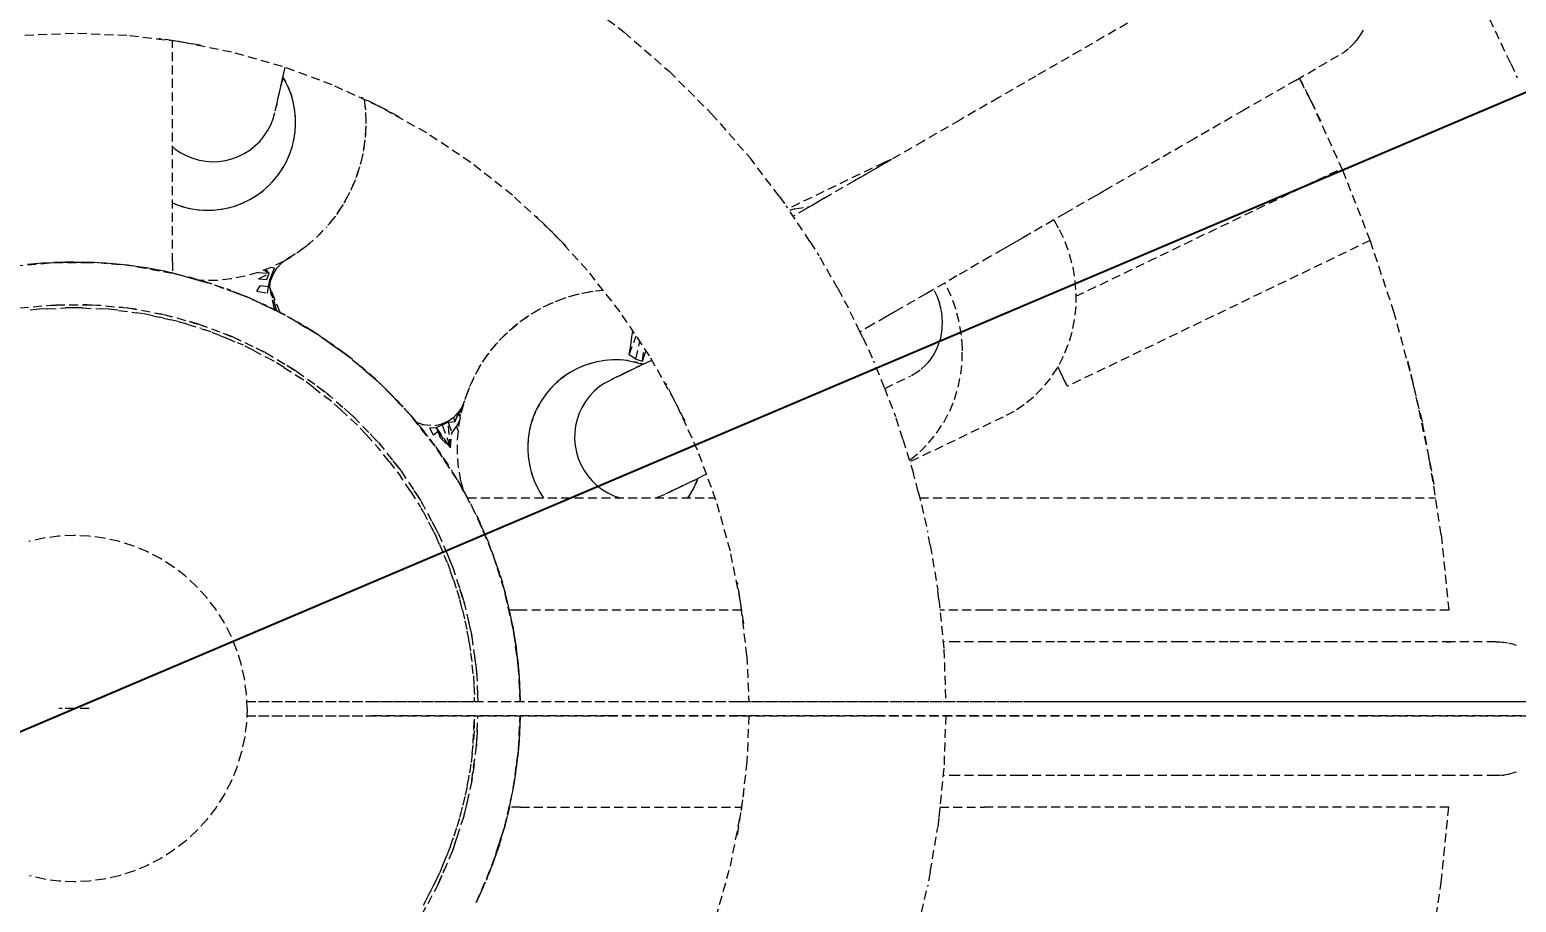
# Model space of a CAD drawing. Header units: millimetres. Extents: x -3111 to 2953, y -2449 to 2811.
# Drawn here: x 316.6 to 528, y 153.8 to 277.9 of the extents above; entities that cross this region are included whole.
import ezdxf

# ---------------------------------------------------------------- set-up
doc = ezdxf.new("R2010")
doc.units = ezdxf.units.MM
doc.linetypes.add('HIDDEN', pattern=[1.905, 1.27, -0.635])
for name, color, linetype in [('DIKOM_ЗОНА', 90, 'Continuous'), ('DIKOM_ОБЪЕКТ', 7, 'Continuous'), ('DIKOM_РАЗМЕР_ЗОНА', 7, 'Continuous'), ('DIKOM_РАЗМЕР_ОБЪЕКТА', 7, 'Continuous')]:
    doc.layers.add(name, color=color, linetype=linetype)
doc.styles.add('style1', font='arialbd.ttf', dxfattribs={"width": 0.8})
doc.dimstyles.new('1-50', dxfattribs={"dimtxt": 300, "dimasz": 200, "dimexe": 100, "dimexo": 0, "dimgap": 100, "dimtad": 1, "dimtxsty": 'style1', "dimcen": 200, "dimclrd": 7, "dimclre": 7, "dimclrt": 7, "dimadec": 1, "dimazin": 2, "dimtfac": 1, "dimtmove": 0, "dimatfit": 2, "dimfxl": 0, "dimlwd": 25, "dimlwe": 18, "dimarcsym": 0})

# ---------------------------------------------------------------- blocks, each defined once
blk = doc.blocks.new('*D0')
at = {"layer": 'Defpoints', "color": 0, "transparency": 16777216}
for p in [(1362.98, 623.05), (-717.19, -260.39)]:
    blk.add_point(p, dxfattribs=at)
at = {"layer": 'DIKOM_РАЗМЕР_ОБЪЕКТА', "color": 7, "lineweight": 25, "transparency": 16777216}
for p, q in [((1362.98, 623.05), (2780.32, 1224.99)), ((-533.11, -182.21), (1178.9, 544.87))]:
    blk.add_line(p, q, dxfattribs=at)
at = {"layer": 'DIKOM_РАЗМЕР_ОБЪЕКТА', "color": 7, "transparency": 16777216}
for points in [[(1165.87, 575.55), (1191.93, 514.19), (1362.98, 623.05)], [(-546.14, -151.53), (-520.08, -212.89), (-717.19, -260.39)]]:
    blk.add_solid(points, dxfattribs=at)
at = {"layer": 'DIKOM_РАЗМЕР_ОБЪЕКТА', "color": 7, "transparency": 16777216, "insert": (2050.93, 1228.64), "char_height": 300, "attachment_point": 5, "rotation": 23.0107, "style": 'style1'}
blk.add_mtext('{\\fArial|b0|i0|c204|p34;\\H1.16667x;∅2260}', dxfattribs=at)
blk = doc.blocks.new('*D1')
at = {"layer": 'Defpoints', "color": 0, "transparency": 16777216}
for p in [(302.22, 2811.22), (-2635.43, -2447.87), (386.74, -2447.87)]:
    blk.add_point(p, dxfattribs=at)
at = {"layer": 'DIKOM_РАЗМЕР_ЗОНА', "color": 7, "lineweight": 18, "transparency": 16777216}
for p, q in [((302.22, 2811.22), (-2735.43, 2811.22)), ((386.74, -2447.87), (-2735.43, -2447.87))]:
    blk.add_line(p, q, dxfattribs=at)
at = {"layer": 'DIKOM_РАЗМЕР_ЗОНА', "color": 7, "lineweight": 25, "transparency": 16777216}
blk.add_line((-2635.43, 2611.22), (-2635.43, -2247.87), dxfattribs=at)
at = {"layer": 'DIKOM_РАЗМЕР_ЗОНА', "color": 7, "transparency": 16777216}
for points in [[(-2668.76, 2611.22), (-2602.09, 2611.22), (-2635.43, 2811.22)], [(-2668.76, -2247.87), (-2602.09, -2247.87), (-2635.43, -2447.87)]]:
    blk.add_solid(points, dxfattribs=at)
at = {"layer": 'DIKOM_РАЗМЕР_ЗОНА', "color": 7, "transparency": 16777216, "insert": (-2914.13, 265.93), "char_height": 300, "attachment_point": 5, "rotation": 90, "style": 'style1'}
blk.add_mtext('{\\fArial|b0|i0|c204|p34;\\H1.16667x;5260}', dxfattribs=at)

msp = doc.modelspace()

# ---------------------------------------------------------------- linework, layer by layer
at = {"layer": 'DIKOM_ЗОНА', "color": 3, "lineweight": 15}
msp.add_circle((322.894, 181.327), 2629.975, dxfattribs=at)
at = {"layer": 'DIKOM_ОБЪЕКТ', "color": 7, "linetype": 'HIDDEN', "lineweight": 15}
for p, q in [((395.758, 281.614), (401.149, 277.514)), ((527.208, 273.058), (523.26, 281.476)), ((322.894, 277.326), (315.362, 277.03)), ((330.426, 277.03), (322.894, 277.326)), ((337.747, 276.164), (330.426, 277.03)), ((401.149, 277.514), (407.531, 271.95)), ((472.709, 278.782), (466.018, 274.918)), ((505.729, 276.915), (505.911, 277.178)), ((505.911, 277.178), (506.293, 277.787)), ((340.89, 275.666), (334.931, 276.61)), ((336.894, 244.826), (336.894, 276.265)), ((338.159, 276.095), (337.663, 276.174)), ((345.305, 274.674), (338.075, 276.112)), ((466.018, 274.918), (459.701, 271.271)), ((503.686, 274.795), (504.167, 275.181)), ((504.295, 275.295), (504.632, 275.614)), ((504.632, 275.614), (505.031, 276.037)), ((505.031, 276.037), (505.505, 276.613)), ((505.505, 276.613), (505.729, 276.915)), ((352.56, 272.628), (345.305, 274.674)), ((496.688, 270.706), (503.192, 274.457)), ((503.192, 274.457), (503.527, 274.679)), ((503.527, 274.679), (503.686, 274.795)), ((527.208, 273.058), (528.15, 271.028)), ((352.314, 269.776), (352.523, 270.691)), ((352.422, 270.249), (352.621, 271.121)), ((352.547, 270.794), (352.472, 270.467)), ((352.523, 270.691), (352.745, 271.665)), ((359.632, 270.019), (352.56, 272.628)), ((352.898, 270.662), (352.621, 271.121)), ((352.745, 271.665), (352.934, 272.49)), ((352.778, 270.861), (353.035, 270.383)), ((353.377, 269.682), (352.898, 270.662)), ((407.531, 271.95), (413.518, 265.963)), ((459.701, 271.271), (454.41, 268.216)), ((496.688, 270.706), (489.262, 266.418)), ((498.774, 267.816), (497.125, 270.958)), ((500.279, 264.799), (497.188, 270.994)), ((351.959, 268.219), (352.126, 268.951)), ((352.126, 268.951), (352.314, 269.776)), ((352.422, 270.249), (352.365, 270)), ((352.472, 270.467), (352.416, 270.223)), ((353.273, 269.895), (353.491, 269.388)), ((353.769, 268.665), (353.377, 269.682)), ((353.684, 268.886), (353.857, 268.36)), ((354.071, 267.617), (353.769, 268.665)), ((366.327, 266.932), (359.632, 270.019)), ((351.532, 266.348), (351.598, 266.64)), ((351.587, 266.59), (351.678, 266.986)), ((351.598, 266.64), (351.695, 267.064)), ((351.74, 267.261), (351.678, 266.986)), ((351.695, 267.064), (351.78, 267.434)), ((351.78, 267.434), (351.959, 268.219)), ((354.131, 267.313), (354.006, 267.844)), ((354.281, 266.547), (354.071, 267.617)), ((354.313, 266.238), (354.236, 266.774)), ((354.396, 265.462), (354.281, 266.547)), ((369.162, 265.488), (363.787, 268.227)), ((364.181, 267.921), (364.376, 266.085)), ((364.232, 267.441), (364.314, 266.867)), ((364.314, 266.867), (364.335, 266.478)), ((366.695, 266.742), (366.251, 266.967)), ((373.054, 263.18), (366.621, 266.782)), ((454.41, 268.216), (448.864, 265.015)), ((489.262, 266.418), (482.201, 262.342)), ((498.972, 267.411), (498.698, 267.96)), ((503.348, 257.83), (498.932, 267.499)), ((350.438, 263.5), (350.876, 264.335)), ((350.876, 264.335), (351.224, 265.211)), ((351.224, 265.211), (351.474, 266.092)), ((354.342, 263.284), (354.416, 264.372)), ((354.402, 265.149), (354.372, 265.695)), ((354.395, 264.064), (354.412, 264.605)), ((354.416, 264.372), (354.396, 265.462)), ((364.376, 266.085), (364.413, 264.123)), ((364.387, 265.488), (364.419, 264.892)), ((364.419, 264.892), (364.406, 264.506)), ((413.518, 265.963), (419.083, 259.581)), ((448.864, 265.015), (443.707, 262.037)), ((349.312, 261.99), (349.914, 262.715)), ((349.914, 262.715), (350.438, 263.5)), ((353.91, 261.148), (354.172, 262.207)), ((354.098, 261.906), (354.208, 262.437)), ((354.172, 262.207), (354.342, 263.284)), ((354.293, 262.977), (354.358, 263.516)), ((364.279, 262.164), (363.974, 260.225)), ((364.413, 264.123), (364.279, 262.164)), ((364.351, 262.916), (364.305, 262.543)), ((364.372, 263.517), (364.351, 262.916)), ((379.322, 258.992), (373.054, 263.18)), ((482.201, 262.342), (475.509, 258.478)), ((336.894, 261.233), (337.308, 260.888)), ((337.308, 260.888), (338.092, 260.364)), ((338.092, 260.364), (338.926, 259.924)), ((346.253, 259.827), (347.099, 260.244)), ((347.099, 260.244), (347.896, 260.748)), ((347.896, 260.748), (348.637, 261.332)), ((348.637, 261.332), (349.312, 261.99)), ((353.114, 259.12), (353.556, 260.117)), ((353.432, 259.837), (353.631, 260.336)), ((353.556, 260.117), (353.91, 261.148)), ((353.809, 260.854), (353.966, 261.375)), ((363.974, 260.225), (363.502, 258.32)), ((364.109, 260.954), (364.032, 260.593)), ((364.183, 261.556), (364.109, 260.954)), ((443.707, 262.037), (438.942, 259.286)), ((338.926, 259.924), (339.802, 259.574)), ((339.802, 259.574), (340.709, 259.318)), ((340.709, 259.318), (341.638, 259.158)), ((341.638, 259.158), (342.58, 259.096)), ((342.58, 259.096), (343.522, 259.133)), ((343.522, 259.133), (344.455, 259.268)), ((344.455, 259.268), (345.369, 259.5)), ((345.369, 259.5), (346.253, 259.827)), ((351.978, 257.261), (352.586, 258.166)), ((352.411, 257.905), (352.7, 258.371)), ((352.586, 258.166), (353.114, 259.12)), ((352.963, 258.848), (353.208, 259.332)), ((363.502, 258.32), (362.865, 256.463)), ((363.696, 259.02), (363.59, 258.677)), ((363.824, 259.619), (363.696, 259.02)), ((385.242, 254.325), (379.322, 258.992)), ((423.182, 254.189), (419.083, 259.581)), ((438.107, 258.982), (424.475, 252.417)), ((438.021, 258.754), (433.902, 256.376)), ((438.942, 259.286), (434.573, 256.764)), ((439.126, 259.392), (438.107, 258.982)), ((439.179, 259.422), (438.447, 259)), ((465.38, 239.954), (503.195, 258.165)), ((475.509, 258.478), (469.193, 254.831)), ((350.295, 255.417), (350.702, 255.799)), ((350.536, 255.627), (351.292, 256.413)), ((351.076, 256.188), (351.438, 256.593)), ((351.292, 256.413), (351.978, 257.261)), ((351.782, 257.018), (352.11, 257.457)), ((362.865, 256.463), (362.069, 254.669)), ((362.605, 255.878), (362.37, 255.299)), ((363.115, 257.13), (362.982, 256.804)), ((363.295, 257.718), (363.115, 257.13)), ((433.902, 256.376), (430.603, 254.472)), ((507.275, 247.81), (503.348, 257.83)), ((346.919, 253.227), (347.898, 253.706)), ((347.621, 253.57), (348.096, 253.825)), ((347.898, 253.706), (348.832, 254.269)), ((348.569, 254.11), (349.02, 254.405)), ((348.832, 254.269), (349.714, 254.911)), ((349.461, 254.727), (349.894, 255.067)), ((349.714, 254.911), (350.536, 255.627)), ((362.069, 254.669), (361.119, 252.951)), ((361.755, 254.102), (361.467, 253.54)), ((362.37, 255.299), (362.211, 254.989)), ((390.651, 249.326), (385.242, 254.325)), ((423.182, 254.189), (424.199, 252.835)), ((429.592, 253.888), (426.386, 252.036)), ((430.603, 254.472), (427.036, 252.412)), ((469.83, 255.2), (463.901, 251.776)), ((469.193, 254.831), (468.209, 254.264)), ((336.894, 253.251), (337.353, 253.048)), ((337.065, 253.176), (337.577, 252.971)), ((337.353, 253.048), (338.385, 252.694)), ((338.085, 252.797), (338.617, 252.637)), ((338.385, 252.694), (339.443, 252.431)), ((339.135, 252.508), (339.678, 252.395)), ((339.443, 252.431), (340.521, 252.262)), ((340.211, 252.311), (340.754, 252.246)), ((340.521, 252.262), (341.608, 252.187)), ((341.297, 252.209), (341.842, 252.192)), ((341.608, 252.187), (342.699, 252.208)), ((342.39, 252.202), (342.93, 252.233)), ((342.699, 252.208), (343.783, 252.323)), ((343.474, 252.29), (344.013, 252.368)), ((343.783, 252.323), (344.853, 252.533)), ((344.544, 252.472), (345.081, 252.598)), ((344.853, 252.533), (345.901, 252.835)), ((345.6, 252.748), (346.122, 252.919)), ((345.901, 252.835), (346.919, 253.227)), ((346.627, 253.114), (347.128, 253.329)), ((361.119, 252.951), (360.024, 251.323)), ((360.413, 251.867), (360.21, 251.6)), ((360.754, 252.408), (360.413, 251.867)), ((361.467, 253.54), (361.287, 253.255)), ((427.56, 247.749), (424.199, 252.835)), ((425.387, 252.401), (424.634, 252.176)), ((427.036, 252.412), (425.185, 251.343)), ((425.387, 252.401), (427.219, 252.695)), ((427.219, 252.695), (427.566, 252.718)), ((463.901, 251.776), (457.704, 248.198)), ((357.429, 248.382), (358.79, 249.796)), ((360.024, 251.323), (358.79, 249.796)), ((359.216, 250.293), (358.998, 250.053)), ((359.609, 250.81), (359.216, 250.293)), ((392.905, 247.071), (388.639, 251.337)), ((462.233, 250.813), (463.021, 249.45)), ((463.021, 249.45), (463.798, 247.753)), ((355.949, 247.092), (357.429, 248.382)), ((356.432, 247.489), (356.186, 247.299)), ((356.916, 247.935), (356.432, 247.489)), ((357.886, 248.829), (357.653, 248.615)), ((358.323, 249.31), (357.886, 248.829)), ((390.95, 249.022), (390.59, 249.382)), ((395.894, 243.673), (390.894, 249.082)), ((427.56, 247.749), (428.843, 245.755)), ((458.356, 248.575), (453.199, 245.597)), ((457.704, 248.198), (454.133, 246.137)), ((463.798, 247.753), (464.435, 245.949)), ((507.239, 247.903), (464.147, 227.151)), ((510.646, 237.589), (507.275, 247.81)), ((354.362, 245.937), (352.681, 244.923)), ((353.199, 245.215), (353.765, 245.577)), ((355.949, 247.092), (354.362, 245.937)), ((354.611, 246.118), (354.865, 246.281)), ((355.393, 246.687), (354.865, 246.281)), ((431.524, 241.045), (428.843, 245.755)), ((453.199, 245.597), (448.434, 242.846)), ((464.435, 245.949), (464.921, 244.084)), ((314.379, 244.252), (320.037, 244.76)), ((317.347, 244.584), (316.307, 244.484)), ((318.425, 244.669), (317.347, 244.584)), ((319.521, 244.737), (318.425, 244.669)), ((319.521, 244.737), (320.053, 244.761)), ((325.751, 244.76), (320.037, 244.76)), ((320.628, 244.786), (320.053, 244.761)), ((320.053, 244.761), (325.735, 244.761)), ((325.735, 244.761), (320.053, 244.761)), ((321.675, 244.826), (320.628, 244.786)), ((321.753, 244.816), (320.628, 244.786)), ((322.894, 244.826), (321.753, 244.816)), ((322.894, 244.826), (324.04, 244.816)), ((325.168, 244.786), (324.04, 244.816)), ((325.168, 244.786), (325.735, 244.761)), ((331.41, 244.252), (325.735, 244.761)), ((326.278, 244.736), (325.735, 244.761)), ((331.41, 244.252), (325.751, 244.76)), ((327.375, 244.668), (326.278, 244.736)), ((328.454, 244.582), (327.375, 244.668)), ((329.495, 244.482), (328.454, 244.582)), ((330.498, 244.369), (329.495, 244.482)), ((331.463, 244.245), (330.498, 244.369)), ((332.363, 244.116), (331.463, 244.245)), ((331.885, 244.166), (337.027, 243.23)), ((337.017, 243.235), (331.885, 244.166)), ((337.017, 243.235), (331.885, 244.166)), ((333.194, 243.985), (332.363, 244.116)), ((333.961, 243.855), (333.194, 243.985)), ((334.644, 243.729), (333.961, 243.855)), ((335.24, 243.614), (334.644, 243.729)), ((335.753, 243.511), (335.24, 243.614)), ((336.172, 243.423), (335.753, 243.511)), ((336.493, 243.353), (336.172, 243.423)), ((336.722, 243.303), (336.493, 243.353)), ((336.894, 244.826), (336.895, 243.264)), ((342.517, 241.718), (337.017, 243.235)), ((342.194, 241.82), (337.017, 243.235)), ((337.027, 243.23), (342.517, 241.718)), ((337.473, 243.111), (339.319, 242.663)), ((349.086, 243.355), (347.2, 242.812)), ((350.918, 244.061), (349.086, 243.355)), ((349.096, 243.359), (350.654, 243.223)), ((349.136, 242.436), (350.654, 243.223)), ((350.654, 243.223), (349.855, 243.651)), ((350.654, 243.223), (350.188, 243.78)), ((350.324, 242.325), (350.654, 243.223)), ((350.754, 242.279), (351.1, 243.174)), ((350.898, 242.263), (351.249, 243.156)), ((352.681, 244.923), (350.918, 244.061)), ((350.955, 244.079), (351.405, 244.02)), ((351.1, 243.174), (351.405, 244.02)), ((351.249, 243.156), (351.765, 243.966)), ((352.425, 244.662), (351.765, 243.966)), ((352.227, 244.701), (352.425, 244.662)), ((353.199, 245.215), (352.425, 244.662)), ((400.56, 237.754), (395.894, 243.673)), ((464.921, 244.084), (465.243, 242.208)), ((341.732, 241.965), (339.319, 242.663)), ((339.882, 242.452), (341.732, 241.965)), ((341.359, 242.19), (340.828, 242.227)), ((343.322, 242.227), (341.359, 242.19)), ((341.732, 241.965), (342.03, 241.865)), ((341.732, 241.965), (341.953, 241.886)), ((342.194, 241.82), (342.467, 241.732)), ((347.847, 239.715), (342.517, 241.718)), ((342.894, 241.576), (347.342, 239.931)), ((342.97, 241.548), (344.615, 240.995)), ((345.274, 242.435), (343.322, 242.227)), ((346.976, 240.083), (344.615, 240.995)), ((347.2, 242.812), (345.274, 242.435)), ((348.914, 240.691), (349.431, 241.486)), ((349.136, 242.436), (350.324, 242.325)), ((349.431, 241.486), (350.58, 241.339)), ((350.398, 240.424), (350.58, 241.339)), ((350.58, 241.339), (350.754, 242.279)), ((350.723, 241.318), (350.898, 242.263)), ((352.217, 237.644), (350.723, 241.318)), ((352.211, 237.647), (350.723, 241.318)), ((351.742, 237.887), (350.723, 241.318)), ((350.723, 241.318), (351.742, 237.887)), ((350.723, 241.318), (351.251, 238.548)), ((350.723, 241.318), (351.251, 238.548)), ((431.524, 241.045), (432.993, 238.374)), ((448.434, 242.846), (444.065, 240.324)), ((446.872, 241.673), (446.754, 241.877)), ((447.648, 239.976), (446.872, 241.673)), ((465.243, 242.208), (465.388, 240.367)), ((347.848, 239.717), (345.025, 240.776)), ((347.848, 239.717), (345.025, 240.776)), ((345.514, 240.608), (346.976, 240.083)), ((346.976, 240.083), (347.208, 239.981)), ((347.848, 239.717), (347.342, 239.931)), ((352.992, 237.239), (347.847, 239.715)), ((352.992, 237.239), (347.848, 239.717)), ((347.848, 239.717), (352.317, 237.596)), ((348.308, 239.499), (349.717, 238.882)), ((348.914, 240.691), (350.398, 240.424)), ((352.043, 237.739), (349.717, 238.882)), ((389.663, 238.446), (391.447, 239.265)), ((390.17, 238.679), (390.674, 238.933)), ((390.674, 238.933), (391.067, 239.09)), ((391.447, 239.265), (393.296, 239.925)), ((391.976, 239.454), (392.497, 239.662)), ((392.497, 239.662), (392.897, 239.783)), ((393.296, 239.925), (395.195, 240.421)), ((393.838, 240.066), (394.376, 240.229)), ((394.376, 240.229), (394.791, 240.315)), ((395.195, 240.421), (397.13, 240.75)), ((395.744, 240.514), (396.297, 240.629)), ((396.297, 240.629), (396.716, 240.679)), ((397.13, 240.75), (398.134, 240.831)), ((397.688, 240.795), (398.122, 240.847)), ((444.065, 240.324), (439.419, 237.641)), ((445.236, 240.783), (445.455, 240.33)), ((445.455, 240.33), (445.654, 239.917)), ((445.659, 239.906), (445.987, 239.001)), ((446.226, 238.06), (445.991, 238.99)), ((448.285, 238.172), (447.648, 239.976)), ((465.388, 240.367), (465.353, 238.515)), ((315.184, 238.306), (320.307, 238.766)), ((317.927, 238.11), (316.662, 237.964)), ((319.08, 238.185), (317.927, 238.11)), ((319.079, 238.185), (321.699, 238.299)), ((319.132, 238.661), (321.556, 238.766)), ((320.307, 238.766), (325.481, 238.766)), ((322.895, 238.327), (321.696, 238.299)), ((324.093, 238.299), (322.895, 238.327)), ((324.092, 238.299), (325.988, 238.216)), ((326.651, 238.661), (324.229, 238.766)), ((325.481, 238.766), (330.605, 238.306)), ((325.989, 238.216), (326.715, 238.185)), ((327.863, 238.11), (326.709, 238.185)), ((329.127, 237.964), (327.863, 238.11)), ((329.248, 237.948), (331.728, 237.621)), ((331.719, 238.104), (329.301, 238.423)), ((330.605, 238.306), (335.692, 237.381)), ((332.793, 237.461), (331.723, 237.622)), ((334.122, 237.188), (332.793, 237.461)), ((334.118, 237.189), (335.074, 236.977)), ((334.354, 237.625), (336.692, 237.106)), ((335.614, 236.857), (335.074, 236.977)), ((335.614, 236.857), (336.677, 236.622)), ((335.692, 237.381), (340.663, 236.012)), ((351.035, 238.205), (352.043, 237.739)), ((351.667, 237.923), (351.251, 238.548)), ((351.667, 237.923), (351.251, 238.548)), ((352.965, 237.252), (352.317, 237.596)), ((357.868, 234.325), (352.992, 237.239)), ((353.155, 237.141), (357.09, 234.832)), ((353.424, 236.984), (354.642, 236.318)), ((386.342, 236.36), (387.957, 237.475)), ((386.804, 236.679), (387.253, 237.015)), ((387.253, 237.015), (387.61, 237.236)), ((387.957, 237.475), (389.663, 238.446)), ((388.442, 237.751), (388.922, 238.049)), ((388.922, 238.049), (389.3, 238.24)), ((404.748, 231.486), (400.56, 237.754)), ((434.674, 234.902), (432.993, 238.374)), ((440.095, 238.032), (436.527, 235.972)), ((439.419, 237.641), (437.744, 236.675)), ((446.292, 237.62), (446.23, 238.049)), ((446.368, 237.103), (446.292, 237.62)), ((446.411, 236.142), (446.37, 237.091)), ((448.771, 236.307), (448.285, 238.172)), ((465.353, 238.515), (465.147, 236.645)), ((513.387, 227.436), (510.646, 237.589)), ((337.647, 236.385), (336.679, 236.621)), ((339.002, 235.984), (337.647, 236.385)), ((338.995, 235.986), (340.781, 235.423)), ((339.281, 236.392), (341.612, 235.655)), ((340.663, 236.012), (345.49, 234.198)), ((340.974, 235.362), (340.781, 235.423)), ((341.033, 235.343), (341.494, 235.198)), ((342.39, 234.889), (341.499, 235.196)), ((343.753, 234.347), (342.39, 234.889)), ((344.093, 234.723), (346.316, 233.8)), ((356.904, 234.95), (354.642, 236.318)), ((357.878, 234.32), (355.651, 235.65)), ((357.878, 234.32), (355.651, 235.65)), ((356.229, 235.337), (356.904, 234.95)), ((357.878, 234.32), (357.09, 234.832)), ((383.434, 233.728), (384.831, 235.107)), ((384.217, 234.531), (384.531, 234.812)), ((384.831, 235.107), (386.342, 236.36)), ((385.26, 235.464), (385.681, 235.839)), ((385.681, 235.839), (386.019, 236.092)), ((402.192, 233.837), (402.329, 234.766)), ((402.329, 234.766), (402.37, 235.046)), ((436.527, 235.972), (434.674, 234.902)), ((435.059, 234.107), (434.674, 234.902)), ((446.2, 234.25), (446.271, 234.678)), ((446.271, 234.678), (446.354, 235.175)), ((446.355, 235.187), (446.383, 235.647)), ((446.383, 235.647), (446.412, 236.129)), ((449.093, 234.431), (448.771, 236.307)), ((464.778, 234.805), (464.254, 233.043)), ((465.147, 236.645), (464.778, 234.805)), ((343.758, 234.345), (344.622, 233.987)), ((344.623, 233.986), (345.862, 233.473)), ((345.49, 234.198), (350.148, 231.956)), ((346.984, 232.987), (346.173, 233.345)), ((348.368, 232.286), (346.984, 232.987)), ((348.758, 232.625), (350.902, 231.506)), ((362.491, 230.966), (357.868, 234.325)), ((357.878, 234.32), (361.586, 231.676)), ((362.483, 230.973), (357.878, 234.32)), ((362.483, 230.973), (357.878, 234.32)), ((358.294, 234.024), (359.305, 233.35)), ((361.481, 231.756), (359.305, 233.35)), ((382.163, 232.232), (383.434, 233.728)), ((382.526, 232.659), (382.873, 233.101)), ((382.873, 233.101), (383.158, 233.404)), ((383.837, 234.126), (384.217, 234.531)), ((401.866, 231.619), (402.851, 234.325)), ((401.956, 232.233), (402.067, 232.982)), ((402.067, 232.982), (402.192, 233.837)), ((402.806, 231.032), (403.377, 233.537)), ((403.769, 230.713), (403.982, 232.633)), ((435.059, 234.107), (436.629, 230.728)), ((445.602, 232.475), (445.764, 232.881)), ((445.764, 232.881), (445.945, 233.331)), ((445.975, 233.441), (446.198, 234.239)), ((449.238, 232.59), (449.093, 234.431)), ((449.23, 232.19), (449.238, 232.59)), ((464.254, 233.043), (463.58, 231.395)), ((348.359, 232.29), (350.57, 231.139)), ((350.148, 231.956), (354.564, 229.317)), ((351.395, 230.691), (350.691, 231.077)), ((352.777, 229.834), (351.395, 230.691)), ((361.124, 232.005), (361.481, 231.756)), ((362.483, 230.973), (361.586, 231.676)), ((366.77, 227.229), (362.491, 230.966)), ((362.522, 230.939), (365.811, 228.126)), ((362.852, 230.657), (363.705, 229.973)), ((380.035, 228.938), (381.027, 230.632)), ((381.027, 230.632), (382.163, 232.232)), ((381.346, 231.081), (381.659, 231.559)), ((381.659, 231.559), (381.924, 231.894)), ((396.537, 230.446), (396.028, 230.292)), ((397.298, 230.644), (396.243, 230.369)), ((397.601, 230.696), (397.078, 230.587)), ((398.373, 230.827), (397.298, 230.644)), ((398.684, 230.852), (398.143, 230.788)), ((399.46, 230.916), (398.373, 230.827)), ((399.771, 230.914), (399.229, 230.897)), ((400.551, 230.909), (399.46, 230.916)), ((400.855, 230.88), (400.32, 230.91)), ((401.637, 230.807), (400.551, 230.909)), ((401.938, 230.752), (401.409, 230.828)), ((401.637, 230.807), (402.709, 230.611)), ((401.866, 231.619), (401.956, 232.233)), ((402.806, 231.032), (401.866, 231.619)), ((403.012, 230.528), (402.481, 230.653)), ((402.709, 230.611), (403.761, 230.322)), ((402.806, 231.032), (403.769, 230.713)), ((403.426, 230.097), (404.345, 230.54)), ((403.769, 230.713), (403.906, 231.153)), ((403.906, 231.153), (404.091, 231.745)), ((404.091, 231.745), (404.245, 232.238)), ((404.345, 230.54), (405.08, 230.894)), ((408.35, 225.055), (404.748, 231.486)), ((438.152, 226.96), (436.629, 230.728)), ((444.048, 230.21), (444.355, 230.564)), ((444.355, 230.564), (444.639, 230.889)), ((444.646, 230.899), (445.017, 231.438)), ((445.017, 231.438), (445.161, 231.647)), ((445.166, 231.657), (445.28, 231.871)), ((445.28, 231.871), (445.597, 232.464)), ((448.997, 228.868), (449.203, 230.738)), ((449.203, 230.738), (449.23, 232.19)), ((463.58, 231.395), (462.803, 229.943)), ((514.653, 222.089), (512.572, 230.879)), ((352.759, 229.845), (354.99, 228.424)), ((353.167, 230.152), (355.215, 228.844)), ((354.564, 229.317), (358.75, 226.275)), ((355.589, 228.019), (354.986, 228.427)), ((365.779, 228.156), (363.705, 229.973)), ((379.194, 227.164), (380.035, 228.938)), ((379.656, 228.187), (379.855, 228.558)), ((380.316, 229.418), (380.584, 229.916)), ((380.584, 229.916), (380.818, 230.274)), ((392.38, 228.388), (391.54, 227.693)), ((392.638, 228.567), (392.198, 228.238)), ((393.277, 229.008), (392.38, 228.388)), ((393.552, 229.165), (393.083, 228.874)), ((394.225, 229.548), (393.277, 229.008)), ((394.509, 229.677), (394.02, 229.431)), ((395.216, 230.002), (394.225, 229.548)), ((395.506, 230.106), (395.006, 229.906)), ((396.243, 230.369), (395.216, 230.002)), ((399.691, 228.298), (400.074, 228.483)), ((400.439, 228.658), (400.002, 228.448)), ((400.074, 228.483), (400.559, 228.717)), ((400.559, 228.717), (401.818, 229.323)), ((401.57, 229.203), (400.596, 228.734)), ((402.067, 229.443), (401.57, 229.203)), ((401.818, 229.323), (402.767, 229.78)), ((402.767, 229.78), (403.426, 230.097)), ((403.836, 230.295), (402.859, 229.824)), ((403.059, 229.92), (403.301, 230.037)), ((403.544, 230.154), (403.281, 230.027)), ((403.824, 230.289), (403.533, 230.385)), ((403.835, 230.295), (403.544, 230.154)), ((438.19, 226.86), (441.841, 228.618)), ((442.015, 228.715), (442.632, 229.058)), ((442.64, 229.064), (442.875, 229.233)), ((442.875, 229.233), (443.231, 229.489)), ((443.376, 229.595), (444.04, 230.2)), ((448.628, 227.028), (448.997, 228.868)), ((462.729, 229.804), (461.72, 228.285)), ((462.803, 229.943), (463.78, 227.915)), ((463.78, 227.915), (462.803, 229.943)), ((463.185, 229.149), (462.803, 229.943)), ((463.518, 228.459), (463.185, 229.149)), ((463.78, 227.915), (463.518, 228.459)), ((356.925, 227.018), (355.589, 228.019)), ((356.922, 227.02), (359.004, 225.423)), ((357.427, 227.237), (359.302, 225.793)), ((358.75, 226.275), (362.624, 222.892)), ((366.781, 227.219), (365.811, 228.126)), ((370.715, 223.101), (366.77, 227.229)), ((366.781, 227.219), (369.695, 224.243)), ((370.709, 223.109), (366.781, 227.219)), ((370.709, 223.109), (366.781, 227.219)), ((367.109, 226.884), (367.789, 226.234)), ((369.644, 224.295), (367.789, 226.234)), ((378.512, 225.324), (379.194, 227.164)), ((378.991, 226.665), (378.669, 225.748)), ((379.11, 226.937), (378.991, 226.665)), ((379.656, 228.187), (379.384, 227.564)), ((390.258, 226.33), (389.925, 225.908)), ((390.765, 226.926), (390.059, 226.095)), ((390.983, 227.142), (390.616, 226.751)), ((391.54, 227.693), (390.765, 226.926)), ((391.783, 227.894), (391.374, 227.528)), ((396.86, 226.445), (396.214, 225.759)), ((397.575, 227.061), (396.86, 226.445)), ((398.35, 227.598), (397.575, 227.061)), ((398.35, 227.598), (399.176, 228.051)), ((399.376, 228.147), (399.176, 228.051)), ((399.412, 228.164), (399.691, 228.298)), ((409.795, 222.218), (407.056, 227.594)), ((438.152, 226.96), (439.735, 222.851)), ((448.105, 225.266), (448.628, 227.028)), ((460.58, 226.878), (459.338, 225.621)), ((461.72, 228.285), (460.58, 226.878)), ((463.684, 228.114), (463.78, 227.915)), ((463.972, 227.516), (463.78, 227.915)), ((463.831, 227.808), (464.094, 227.261)), ((463.831, 227.808), (464.094, 227.261)), ((463.972, 227.516), (464.094, 227.261)), ((464.094, 227.261), (463.972, 227.516)), ((513.547, 226.748), (513.36, 227.538)), ((515.622, 216.954), (513.518, 226.884)), ((359.534, 224.992), (359.002, 225.424)), ((360.829, 223.824), (359.534, 224.992)), ((370.709, 223.109), (369.695, 224.243)), ((378.02, 224.119), (377.539, 223.412)), ((377.992, 223.431), (378.512, 225.324)), ((378.437, 225.088), (378.02, 224.119)), ((388.876, 224.265), (388.409, 223.28)), ((389.034, 224.533), (388.776, 224.053)), ((389.428, 225.206), (388.876, 224.265)), ((389.605, 225.456), (389.31, 225.006)), ((390.059, 226.095), (389.428, 225.206)), ((395.154, 224.202), (394.751, 223.35)), ((395.643, 225.009), (395.154, 224.202)), ((396.214, 225.759), (395.643, 225.009)), ((408.536, 224.681), (408.309, 225.128)), ((411.587, 218.064), (408.502, 224.757)), ((447.43, 223.618), (448.105, 225.266)), ((458.008, 224.534), (456.57, 223.589)), ((459.338, 225.621), (458.008, 224.534)), ((360.825, 223.827), (362.755, 222.059)), ((361.307, 224.043), (363.102, 222.391)), ((362.624, 222.892), (366.196, 219.154)), ((363.2, 221.632), (362.76, 222.054)), ((374.267, 218.651), (370.709, 223.109)), ((370.709, 223.109), (373.244, 220.018)), ((374.267, 218.651), (370.715, 223.101)), ((370.993, 222.762), (371.529, 222.15)), ((373.068, 220.232), (371.529, 222.15)), ((372.61, 221.692), (371.631, 222.023)), ((375.19, 221.808), (376.071, 222.188)), ((375.241, 221.672), (376.119, 222.051)), ((376.071, 222.188), (376.864, 222.729)), ((376.119, 222.051), (377.062, 222.162)), ((376.446, 218.395), (376.119, 222.051)), ((376.119, 222.051), (376.634, 220.505)), ((376.864, 222.729), (377.539, 223.412)), ((376.864, 222.729), (377.062, 222.162)), ((377.539, 223.412), (377.062, 222.162)), ((377.062, 222.162), (377.599, 223.261)), ((377.297, 221.452), (377.781, 222.277)), ((378.145, 224.047), (377.599, 223.261)), ((377.915, 223.01), (377.599, 223.261)), ((377.599, 223.261), (377.842, 222.612)), ((377.639, 221.5), (377.992, 223.431)), ((388.03, 222.257), (387.741, 221.206)), ((388.138, 222.548), (387.968, 222.031)), ((388.409, 223.28), (388.03, 222.257)), ((388.543, 223.563), (388.328, 223.061)), ((394.44, 222.459), (394.224, 221.542)), ((394.751, 223.35), (394.44, 222.459)), ((440.79, 219.632), (439.735, 222.851)), ((455.021, 222.782), (441.791, 216.411)), ((445.57, 220.508), (446.579, 222.027)), ((446.579, 222.027), (447.43, 223.618)), ((456.57, 223.589), (455.021, 222.782)), ((516.327, 213.214), (514.653, 222.089)), ((364.445, 220.294), (363.2, 221.632)), ((364.432, 220.308), (366.218, 218.359)), ((365.003, 220.403), (366.566, 218.691)), ((372.371, 221.705), (374.252, 221.603)), ((374.243, 218.681), (373.244, 220.018)), ((373.466, 221.253), (374.39, 221.291)), ((373.466, 221.253), (373.966, 220.273)), ((373.966, 220.273), (374.629, 220.736)), ((374.252, 221.603), (375.19, 221.808)), ((374.39, 221.291), (375.241, 221.672)), ((374.39, 221.291), (374.629, 220.736)), ((374.39, 221.291), (376.446, 218.395)), ((374.629, 220.736), (374.982, 219.901)), ((374.629, 220.736), (376.446, 218.395)), ((374.982, 219.901), (376.446, 218.395)), ((375.241, 221.672), (376.446, 218.395)), ((376.446, 218.395), (376.634, 220.505)), ((376.634, 220.505), (377.297, 221.452)), ((377.297, 221.452), (377.558, 220.631)), ((377.456, 219.546), (377.639, 221.5)), ((387.545, 220.133), (387.443, 219.047)), ((387.601, 220.441), (387.523, 219.898)), ((387.741, 221.206), (387.545, 220.133)), ((387.824, 221.507), (387.699, 220.976)), ((394.105, 220.606), (394.085, 219.663)), ((394.224, 221.542), (394.105, 220.606)), ((444.431, 219.101), (445.57, 220.508)), ((366.196, 219.154), (369.413, 215.124)), ((366.559, 217.966), (366.214, 218.363)), ((367.719, 216.482), (366.559, 217.966)), ((377.402, 213.896), (374.267, 218.651)), ((374.299, 218.602), (376.4, 215.521)), ((374.496, 218.313), (374.908, 217.751)), ((376.159, 215.875), (374.908, 217.751)), ((377.443, 217.583), (377.456, 219.546)), ((387.443, 219.047), (387.437, 217.957)), ((387.437, 217.957), (387.525, 216.87)), ((387.438, 218.27), (387.455, 217.725)), ((387.473, 219.361), (387.442, 218.81)), ((394.085, 219.663), (394.164, 218.723)), ((394.164, 218.723), (394.34, 217.797)), ((394.34, 217.797), (394.613, 216.894)), ((414.196, 210.992), (411.587, 218.064)), ((440.79, 219.632), (442.297, 214.781)), ((441.859, 216.757), (443.189, 217.844)), ((443.189, 217.844), (444.431, 219.101)), ((367.716, 216.486), (369.315, 214.401)), ((368.261, 216.567), (369.727, 214.647)), ((377.401, 213.901), (375.208, 217.223)), ((377.401, 213.901), (375.208, 217.223)), ((377.602, 215.626), (377.443, 217.583)), ((377.931, 213.691), (377.602, 215.626)), ((387.5, 217.18), (387.564, 216.638)), ((387.525, 216.87), (387.707, 215.795)), ((387.655, 216.104), (387.767, 215.568)), ((387.707, 215.795), (387.983, 214.74)), ((394.613, 216.894), (394.978, 216.025)), ((394.978, 216.025), (395.433, 215.198)), ((515.727, 216.378), (515.592, 217.094)), ((517.332, 206.035), (515.712, 216.474)), ((369.587, 214.021), (369.313, 214.404)), ((369.413, 215.124), (372.251, 210.819)), ((370.757, 212.244), (369.587, 214.021)), ((377.401, 213.901), (376.4, 215.521)), ((376.518, 215.336), (376.693, 215.047)), ((380.109, 208.87), (377.401, 213.901)), ((377.401, 213.901), (379.165, 210.749)), ((380.109, 208.87), (377.402, 213.896)), ((377.582, 213.577), (377.878, 213.088)), ((378.281, 212.35), (377.931, 213.691)), ((387.904, 215.043), (388.062, 214.518)), ((387.983, 214.74), (388.35, 213.713)), ((388.245, 214.007), (388.447, 213.501)), ((388.35, 213.713), (388.804, 212.722)), ((395.433, 215.198), (395.971, 214.424)), ((395.971, 214.424), (396.587, 213.711)), ((396.587, 213.711), (397.275, 213.065)), ((410.827, 213.683), (410.327, 213.442)), ((410.391, 213.473), (411.236, 213.88)), ((410.827, 213.683), (411.633, 214.071)), ((410.979, 212.583), (411.446, 213.569)), ((411.236, 213.88), (412.137, 214.313)), ((411.528, 213.788), (411.312, 213.284)), ((411.446, 213.569), (411.633, 214.071)), ((412.845, 214.654), (412.137, 214.313)), ((442.963, 212.154), (442.297, 214.781)), ((370.756, 212.245), (371.68, 210.795)), ((371.24, 212.353), (372.472, 210.411)), ((378.828, 211.35), (377.878, 213.088)), ((388.675, 213.005), (388.922, 212.516)), ((388.804, 212.722), (389.344, 211.773)), ((389.187, 212.049), (389.478, 211.579)), ((389.344, 211.773), (389.667, 211.306)), ((397.275, 213.065), (398.026, 212.495)), ((398.026, 212.495), (398.833, 212.007)), ((398.833, 212.007), (399.686, 211.606)), ((399.686, 211.606), (400.55, 211.306)), ((405.577, 211.306), (406.142, 211.478)), ((406.142, 211.478), (406.986, 211.833)), ((407.248, 211.959), (407.032, 211.855)), ((407.222, 211.947), (407.492, 212.077)), ((407.492, 212.077), (407.884, 212.266)), ((407.545, 212.102), (407.812, 212.231)), ((408.773, 212.693), (407.812, 212.231)), ((407.884, 212.266), (408.226, 212.43)), ((408.226, 212.43), (408.952, 212.78)), ((409.377, 212.984), (408.773, 212.693)), ((408.952, 212.78), (409.628, 213.105)), ((409.628, 213.105), (410.391, 213.473)), ((410.19, 211.307), (410.428, 211.642)), ((410.546, 211.844), (410.248, 211.388)), ((410.428, 211.642), (410.979, 212.583)), ((411.081, 212.797), (410.82, 212.312)), ((442.963, 212.154), (444.301, 206.555)), ((371.8, 210.599), (371.98, 210.302)), ((371.996, 210.274), (372.167, 209.984)), ((372.251, 210.819), (374.703, 206.267)), ((372.535, 209.339), (372.258, 209.827)), ((372.536, 209.338), (373.296, 207.878)), ((378.853, 211.306), (414.08, 211.307)), ((380.098, 208.89), (379.165, 210.749)), ((379.307, 210.475), (379.52, 210.041)), ((416.242, 203.737), (414.196, 210.992)), ((443.165, 211.308), (516.514, 211.309)), ((373.293, 207.884), (373.642, 207.243)), ((373.649, 207.23), (374.024, 206.508)), ((373.798, 207.948), (374.875, 205.865)), ((382.341, 203.646), (380.109, 208.87)), ((380.124, 208.835), (381.5, 205.774)), ((380.238, 208.58), (380.444, 208.162)), ((381.13, 206.597), (380.444, 208.162)), ((318.579, 205.567), (316.481, 205.098)), ((320.71, 205.851), (318.579, 205.567)), ((322.858, 205.948), (320.71, 205.851)), ((325.006, 205.857), (322.858, 205.948)), ((327.138, 205.579), (325.006, 205.857)), ((329.238, 205.117), (327.138, 205.579)), ((331.289, 204.472), (329.238, 205.117)), ((374.052, 206.451), (374.448, 205.643)), ((374.555, 205.416), (374.449, 205.64)), ((374.901, 204.653), (374.555, 205.416)), ((374.703, 206.267), (376.724, 201.537)), ((382.342, 203.645), (381.014, 206.752)), ((382.342, 203.645), (381.014, 206.752)), ((382.342, 203.645), (381.5, 205.774)), ((381.651, 205.407), (381.909, 204.739)), ((444.661, 204.554), (444.301, 206.555)), ((517.332, 206.035), (518.395, 195.326)), ((333.276, 203.652), (331.289, 204.472)), ((335.185, 202.661), (333.276, 203.652)), ((374.9, 204.655), (375.511, 203.179)), ((375.517, 203.165), (375.971, 202.089)), ((375.958, 203.329), (376.831, 201.207)), ((384.107, 198.211), (382.341, 203.646)), ((383.388, 200.626), (382.342, 203.645)), ((384.106, 198.214), (382.342, 203.645)), ((384.106, 198.214), (382.342, 203.645)), ((382.431, 203.389), (382.559, 203.058)), ((383.016, 201.698), (382.559, 203.058)), ((417.68, 196.506), (416.242, 203.737)), ((444.661, 204.554), (445.74, 198.211)), ((336.999, 201.508), (335.185, 202.661)), ((338.706, 200.2), (336.999, 201.508)), ((375.993, 202.032), (376.239, 201.392)), ((376.24, 201.392), (376.416, 200.933)), ((376.724, 201.537), (378.323, 196.615)), ((340.292, 198.749), (338.706, 200.2)), ((341.746, 197.164), (340.292, 198.749)), ((376.86, 199.658), (376.457, 200.822)), ((376.858, 199.665), (377.332, 198.163)), ((384.106, 198.214), (383.388, 200.626)), ((383.534, 200.164), (383.467, 200.361)), ((383.534, 200.164), (383.815, 199.192)), ((383.593, 199.937), (383.534, 200.164)), ((418.178, 193.363), (417.234, 199.322)), ((343.056, 195.459), (341.746, 197.164)), ((377.334, 198.155), (377.753, 196.798)), ((377.746, 198.389), (378.386, 196.339)), ((377.953, 196.08), (377.754, 196.793)), ((378.323, 196.615), (379.468, 191.605)), ((385.371, 192.678), (384.106, 198.214)), ((384.84, 195.288), (384.106, 198.214)), ((384.528, 196.366), (384.106, 198.214)), ((385.371, 192.678), (384.107, 198.211)), ((384.157, 198.01), (384.229, 197.762)), ((384.493, 196.672), (384.229, 197.762)), ((445.88, 196.862), (445.74, 198.211)), ((445.88, 196.862), (446.606, 189.788)), ((344.212, 193.647), (343.056, 195.459)), ((378.145, 195.333), (377.953, 196.08)), ((378.144, 195.337), (378.481, 193.816)), ((385.1, 195.326), (384.831, 195.326)), ((384.92, 194.93), (384.87, 195.155)), ((384.989, 194.613), (384.92, 194.93)), ((385.075, 194.202), (384.989, 194.613)), ((386.394, 195.326), (385.1, 195.326)), ((417.833, 195.326), (386.394, 195.326)), ((417.742, 196.099), (417.665, 196.585)), ((418.599, 188.858), (417.732, 196.179)), ((452.395, 195.326), (446.037, 195.326)), ((518.395, 195.326), (452.395, 195.326)), ((345.205, 191.74), (344.212, 193.647)), ((378.481, 193.816), (378.803, 192.393)), ((378.999, 193.655), (379.5, 191.366)), ((385.177, 193.699), (385.075, 194.202)), ((385.291, 193.112), (385.177, 193.699)), ((385.291, 193.112), (385.373, 192.671)), ((386.132, 187.055), (385.371, 192.678)), ((385.415, 192.438), (385.373, 192.671)), ((386.134, 187.048), (385.373, 192.671)), ((385.373, 192.671), (386.134, 187.048)), ((385.545, 191.679), (385.415, 192.438)), ((346.029, 189.754), (345.205, 191.74)), ((379.029, 191.225), (378.82, 192.322)), ((379.102, 190.799), (379.029, 191.225)), ((379.108, 190.754), (379.3, 189.289)), ((379.468, 191.605), (380.157, 186.513)), ((385.676, 190.853), (385.545, 191.679)), ((385.805, 189.957), (385.676, 190.853)), ((448.614, 190.817), (446.5, 190.817)), ((452.73, 190.817), (448.614, 190.817)), ((457.31, 190.817), (452.73, 190.817)), ((462.35, 190.817), (457.31, 190.817)), ((467.847, 190.817), (462.35, 190.817)), ((473.796, 190.817), (467.847, 190.817)), ((480.193, 190.817), (473.796, 190.817)), ((487.033, 190.817), (480.193, 190.817)), ((494.311, 190.817), (487.033, 190.817)), ((502.02, 190.817), (494.311, 190.817)), ((510.156, 190.817), (502.02, 190.817)), ((518.711, 190.817), (510.156, 190.817)), ((525.074, 190.821), (518.016, 190.817)), ((518.016, 190.817), (518.711, 190.817)), ((525.074, 190.821), (525.65, 190.819)), ((525.65, 190.819), (526.004, 190.796)), ((526.004, 190.796), (526.246, 190.77)), ((526.246, 190.77), (526.858, 190.671)), ((526.975, 190.648), (527.481, 190.524)), ((527.481, 190.524), (527.987, 190.371)), ((346.676, 187.703), (346.029, 189.754)), ((379.302, 189.275), (379.527, 187.721)), ((379.867, 188.661), (380.167, 186.297)), ((385.93, 188.993), (385.805, 189.957)), ((386.045, 187.983), (385.93, 188.993)), ((418.599, 188.858), (418.855, 182.327)), ((446.606, 189.788), (446.861, 182.327)), ((347.141, 185.604), (346.676, 187.703)), ((379.678, 186.295), (379.526, 187.729)), ((380.157, 186.513), (380.349, 182.327)), ((386.147, 186.922), (386.045, 187.983)), ((386.132, 187.055), (386.348, 182.327)), ((386.349, 182.327), (386.134, 187.048)), ((386.349, 182.327), (386.134, 187.048)), ((386.349, 182.327), (386.134, 187.048)), ((386.236, 185.816), (386.147, 186.922)), ((347.422, 183.473), (347.141, 185.604)), ((379.699, 185.969), (379.758, 184.622)), ((379.758, 184.611), (379.86, 182.987)), ((386.305, 184.699), (386.236, 185.816)), ((386.354, 183.584), (386.305, 184.699)), ((347.538, 181.327), (347.422, 183.473)), ((347.484, 182.327), (379.844, 182.327)), ((347.484, 182.327), (349.133, 182.327)), ((349.133, 182.327), (365.155, 182.327)), ((365.155, 182.327), (379.844, 182.327)), ((379.844, 182.327), (787.824, 182.327)), ((379.844, 182.327), (381.88, 182.327)), ((379.874, 182.327), (379.86, 182.979)), ((380.303, 183.336), (380.34, 182.327)), ((381.88, 182.327), (399.087, 182.327)), ((386.394, 182.545), (386.354, 183.584)), ((386.384, 182.46), (386.354, 183.584)), ((386.394, 182.327), (386.394, 182.545)), ((399.087, 182.327), (417.402, 182.327)), ((417.402, 182.327), (437.482, 182.327)), ((437.482, 182.327), (459.109, 182.327)), ((459.109, 182.327), (482.077, 182.327)), ((482.077, 182.327), (506.729, 182.327)), ((506.729, 182.327), (532.538, 182.327)), ((325.042, 181.327), (320.747, 181.327)), ((322.895, 181.327), (320.747, 181.327)), ((325.042, 181.327), (322.895, 181.327)), ((347.538, 181.327), (347.428, 179.254)), ((347.485, 180.327), (787.824, 180.327)), ((347.485, 180.327), (349.133, 180.327)), ((349.133, 180.327), (365.155, 180.327)), ((381.88, 180.327), (365.155, 180.327)), ((379.678, 176.359), (379.851, 180.327)), ((379.678, 176.359), (379.829, 179.811)), ((379.829, 179.81), (379.794, 178.156)), ((380.157, 176.138), (380.349, 180.327)), ((399.087, 180.327), (381.88, 180.327)), ((386.132, 175.597), (386.349, 180.327)), ((386.132, 175.597), (386.349, 180.327)), ((386.349, 180.327), (386.134, 175.603)), ((386.134, 175.603), (386.349, 180.327)), ((386.134, 175.603), (386.349, 180.327)), ((386.353, 179.033), (386.384, 180.171)), ((417.402, 180.327), (399.087, 180.327)), ((437.482, 180.327), (417.402, 180.327)), ((418.855, 180.327), (418.599, 173.794)), ((459.109, 180.327), (437.482, 180.327)), ((446.861, 180.327), (446.606, 172.864)), ((482.077, 180.327), (459.109, 180.327)), ((506.729, 180.327), (482.077, 180.327)), ((532.538, 180.327), (506.729, 180.327)), ((347.428, 179.254), (347.154, 177.121)), ((379.795, 178.171), (379.692, 176.525)), ((380.253, 178.245), (380.135, 175.979)), ((386.232, 176.792), (386.303, 177.909)), ((386.303, 177.909), (386.353, 179.033)), ((347.154, 177.121), (346.694, 175.021)), ((379.468, 171.047), (380.157, 176.138)), ((379.527, 174.934), (379.678, 176.359)), ((385.371, 169.975), (386.132, 175.597)), ((385.373, 169.981), (386.134, 175.603)), ((386.134, 175.603), (385.373, 169.981)), ((386.041, 174.637), (386.144, 175.692)), ((386.144, 175.692), (386.232, 176.792)), ((346.694, 175.021), (346.054, 172.968)), ((379.33, 173.437), (379.113, 171.933)), ((379.527, 174.932), (379.328, 173.422)), ((379.786, 173.395), (379.43, 170.881)), ((385.802, 172.673), (385.927, 173.632)), ((385.927, 173.632), (386.041, 174.637)), ((418.599, 173.794), (417.732, 166.473)), ((346.054, 172.968), (345.236, 170.98)), ((378.822, 170.346), (379.029, 171.429)), ((379.029, 171.429), (379.104, 171.866)), ((385.543, 170.961), (385.673, 171.783)), ((385.673, 171.783), (385.802, 172.673)), ((446.606, 172.864), (445.88, 165.789)), ((448.614, 171.834), (446.5, 171.834)), ((452.73, 171.834), (448.614, 171.834)), ((457.31, 171.834), (452.73, 171.834)), ((462.35, 171.834), (457.31, 171.834)), ((467.847, 171.834), (462.35, 171.834)), ((473.796, 171.834), (467.847, 171.834)), ((480.193, 171.834), (473.796, 171.834)), ((487.033, 171.834), (480.193, 171.834)), ((494.311, 171.834), (487.033, 171.834)), ((502.02, 171.834), (494.311, 171.834)), ((510.156, 171.834), (502.02, 171.834)), ((518.711, 171.834), (510.156, 171.834)), ((525.074, 171.831), (518.016, 171.834)), ((518.711, 171.834), (518.016, 171.834)), ((525.676, 171.834), (525.074, 171.831)), ((526.004, 171.856), (525.676, 171.834)), ((526.004, 171.856), (526.269, 171.885)), ((526.873, 171.983), (526.269, 171.885)), ((527.488, 172.129), (526.873, 171.983)), ((527.986, 172.281), (527.488, 172.129)), ((345.236, 170.98), (344.248, 169.07)), ((379.468, 171.047), (378.323, 166.036)), ((378.803, 170.259), (378.493, 168.86)), ((384.107, 164.441), (385.371, 169.974)), ((385.178, 168.954), (385.291, 169.538)), ((385.291, 169.538), (385.373, 169.981)), ((385.414, 170.208), (385.373, 169.981)), ((385.414, 170.208), (385.543, 170.961)), ((417.234, 163.329), (418.178, 169.289)), ((343.097, 167.254), (341.793, 165.545)), ((344.248, 169.07), (343.097, 167.254)), ((377.953, 166.574), (378.15, 167.34)), ((378.49, 168.845), (378.15, 167.34)), ((378.843, 168.311), (378.272, 165.88)), ((384.106, 164.437), (385.01, 168.393)), ((384.106, 164.437), (385.01, 168.393)), ((384.84, 167.363), (384.106, 164.437)), ((386.394, 167.326), (384.831, 167.326)), ((384.871, 167.5), (384.921, 167.726)), ((384.921, 167.726), (384.99, 168.043)), ((384.99, 168.043), (385.076, 168.453)), ((385.076, 168.453), (385.178, 168.954)), ((386.394, 167.326), (417.833, 167.326)), ((446.037, 167.326), (452.395, 167.326)), ((518.395, 167.326), (452.395, 167.326)), ((517.332, 156.616), (518.395, 167.326)), ((341.793, 165.545), (340.344, 163.956)), ((378.323, 166.036), (376.724, 161.115)), ((377.708, 165.714), (377.293, 164.399)), ((377.761, 165.882), (377.953, 166.574)), ((384.158, 164.644), (384.229, 164.89)), ((384.493, 165.979), (384.229, 164.89)), ((416.242, 158.915), (417.68, 166.145)), ((417.665, 166.066), (417.742, 166.553)), ((445.88, 165.789), (445.74, 164.441)), ((340.344, 163.956), (338.762, 162.5)), ((376.457, 161.832), (376.868, 163.021)), ((377.386, 163.154), (376.671, 160.992)), ((377.293, 164.4), (376.87, 163.024)), ((382.341, 159.006), (384.107, 164.441)), ((382.342, 159.006), (384.106, 164.437)), ((384.106, 164.437), (382.342, 159.006)), ((383.388, 162.026), (384.106, 164.437)), ((383.534, 162.488), (383.813, 163.454)), ((444.661, 158.097), (445.74, 164.441)), ((337.059, 161.188), (335.248, 160.029)), ((338.762, 162.5), (337.059, 161.188)), ((376.724, 161.115), (374.703, 156.384)), ((376.048, 160.833), (375.811, 160.262)), ((376.429, 161.755), (376.058, 160.858)), ((383.388, 162.026), (382.342, 159.006)), ((383.014, 160.946), (382.559, 159.593)), ((383.534, 162.488), (383.467, 162.291)), ((383.593, 162.714), (383.534, 162.488)), ((333.343, 159.033), (331.358, 158.206)), ((335.248, 160.029), (333.343, 159.033)), ((375.371, 159.117), (374.908, 158.019)), ((375.828, 160.302), (375.373, 159.121)), ((380.109, 153.782), (382.342, 159.006)), ((380.109, 153.782), (382.341, 159.006)), ((382.342, 159.006), (381.5, 156.878)), ((382.432, 159.266), (382.559, 159.593)), ((414.196, 151.66), (416.242, 158.915)), ((318.651, 157.074), (316.551, 157.537)), ((320.783, 156.797), (318.651, 157.074)), ((322.931, 156.706), (320.783, 156.797)), ((325.079, 156.803), (322.931, 156.706)), ((327.21, 157.087), (325.079, 156.803)), ((329.308, 157.556), (327.21, 157.087)), ((331.358, 158.206), (329.308, 157.556)), ((374.461, 157.037), (374, 156.153)), ((374.459, 157.034), (374.555, 157.237)), ((374.555, 157.237), (374.911, 158.025)), ((374.631, 156.252), (375.609, 158.506)), ((380.121, 153.81), (381.5, 156.878)), ((381.651, 157.245), (381.907, 157.908)), ((444.661, 158.097), (444.301, 156.097)), ((515.713, 146.18), (517.332, 156.616)), ((374.703, 156.384), (372.251, 151.833)), ((373.29, 154.736), (372.9, 153.983)), ((373.719, 155.614), (373.289, 154.735)), ((373.987, 156.127), (373.738, 155.648)), ((380.24, 154.075), (380.444, 154.489)), ((381.127, 156.049), (380.444, 154.489)), ((442.963, 150.498), (444.301, 156.097)), ((372.892, 153.969), (372.54, 153.323))]:
    msp.add_line(p, q, dxfattribs=at)

# ---------------------------------------------------------------- dimensions: what is measured, and where the dimension line sits
at = {"layer": 'DIKOM_РАЗМЕР_ЗОНА'}
dim = msp.add_linear_dim(base=(-2635.426, -2447.873), p1=(302.219, 2811.221), p2=(386.738, -2447.873), angle=90, text='{\\fArial|b0|i0|c204|p34;\\H1.16667x;5260}', dimstyle='1-50', dxfattribs=at)
dim.commit()
dim.dimension.update_dxf_attribs({"geometry": '*D1', "text_midpoint": (-2635.426, 265.934), "dimtype": 160})
at = {"layer": 'DIKOM_РАЗМЕР_ОБЪЕКТА'}
dim = msp.add_diameter_dim_2p(p1=(-717.193, -260.394), p2=(1362.983, 623.048), text='{\\fArial|b0|i0|c204|p34;\\H1.16667x;<>}', dimstyle='1-50', dxfattribs=at)
dim.commit()
dim.dimension.update_dxf_attribs({"geometry": '*D0', "text_midpoint": (2163.697, 963.108), "dimtype": 163})

doc.saveas('drawing.dxf')
